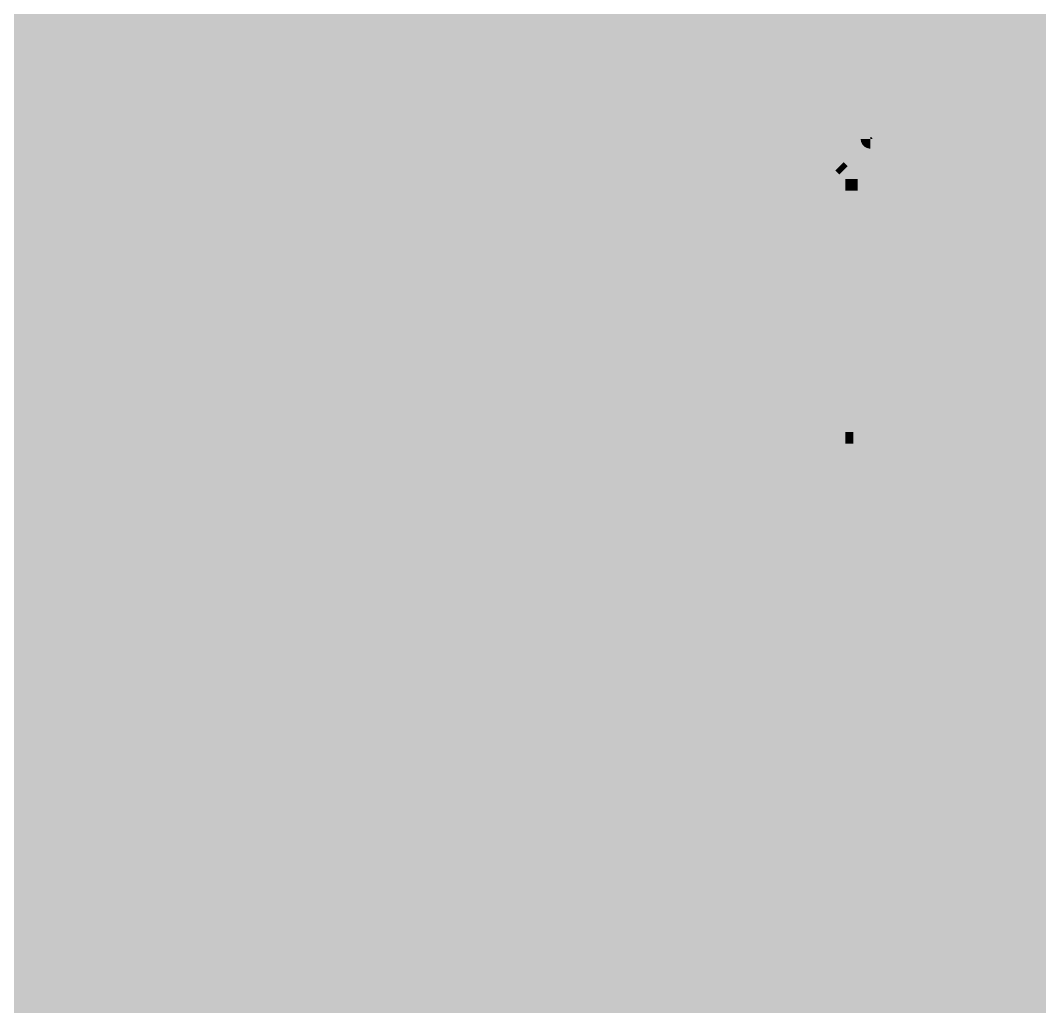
# Model space of a CAD drawing. Extents: x -5 to 208, y -5 to 206.
# Drawn here: x 127.44 to 140.7, y 178.94 to 191.76 of the extents above; entities that cross this region are included whole.
import ezdxf

# ---------------------------------------------------------------- set-up
doc = ezdxf.new("R2010")
doc.units = 0
doc.header["$MEASUREMENT"] = 0
doc.layers.get('0').update_dxf_attribs({"linetype": 'CONTINUOUS'})
for name, color, linetype in [('22-301-0_BOT', 7, 'CONTINUOUS'), ('22-301-0_DRD', 7, 'CONTINUOUS'), ('22-301-0_IN1', 1, 'CONTINUOUS'), ('22-301-0_IN2', 4, 'CONTINUOUS'), ('22-301-0_SMT', 5, 'CONTINUOUS'), ('22-301-0_SPT', 10, 'CONTINUOUS'), ('22-301-0_SST', 14, 'CONTINUOUS'), ('22-301-0_TOP', 9, 'CONTINUOUS'), ('THRUHOLE_TAP', 13, 'CONTINUOUS')]:
    doc.layers.add(name, color=color, linetype=linetype)

# ---------------------------------------------------------------- blocks, each defined once
blk = doc.blocks.new('ROUND_66')
at = {"const_width": 0.35052}
blk.add_lwpolyline([(-0.17526, 0, 1), (0.17526, 0, 1)], format="xyb", close=True, dxfattribs=at)
blk = doc.blocks.new('ROUND_68')
at = {"const_width": 0.35052}
blk.add_lwpolyline([(-0.17526, 0, 1), (0.17526, 0, 1)], format="xyb", close=True, dxfattribs=at)
blk = doc.blocks.new('RECTANGLE_5')
blk.add_solid([(0.4064, 0.4826), (0.4064, -0.4826), (-0.4064, 0.4826), (-0.4064, -0.4826)])
blk = doc.blocks.new('RECTANGLE_6')
blk.add_solid([(0.4826, 0.4064), (0.4826, -0.4064), (-0.4826, 0.4064), (-0.4826, -0.4064)])
blk = doc.blocks.new('RECTANGLE_15')
blk.add_solid([(1.0795, 1.3716), (1.0795, -1.3716), (-1.0795, 1.3716), (-1.0795, -1.3716)])
blk = doc.blocks.new('RECTANGLE_25')
blk.add_solid([(1.5494, 1.14935), (1.5494, -1.14935), (-1.5494, 1.14935), (-1.5494, -1.14935)])
blk = doc.blocks.new('RECTANGLE_33')
blk.add_solid([(0.29972, 0.52451), (0.29972, -0.52451), (-0.29972, 0.52451), (-0.29972, -0.52451)])
blk = doc.blocks.new('OBLONG_49')
at = {"const_width": 0.65024}
blk.add_lwpolyline([(0, 0.50038), (0, -0.50038)], dxfattribs=at)
at = {"const_width": 0.32512}
for points in [[(-0.16256, 0.50038, 1), (0.16256, 0.50038, 1)], [(-0.16256, -0.50038, 1), (0.16256, -0.50038, 1)]]:
    blk.add_lwpolyline(points, format="xyb", close=True, dxfattribs=at)
blk = doc.blocks.new('ROUND_73')
at = {"const_width": 0.10033}
blk.add_lwpolyline([(-0.050164, 0, 1), (0.050164, 0, 1)], format="xyb", close=True, dxfattribs=at)

msp = doc.modelspace()

# ---------------------------------------------------------------- linework, layer by layer
at = {"layer": '22-301-0_BOT', "const_width": 0.254}
for points in [[(127.4826, 203.073), (127.4826, 166.37)], [(127.7112, 203.073), (127.7112, 166.37)], [(127.9398, 203.073), (127.9398, 166.37)], [(128.1684, 203.073), (128.1684, 166.37)], [(128.397, 203.073), (128.397, 166.37)], [(128.6256, 203.073), (128.6256, 166.37)], [(128.8542, 203.073), (128.8542, 166.37)], [(129.0828, 203.073), (129.0828, 166.37)], [(129.3114, 203.073), (129.3114, 166.37)], [(129.54, 203.073), (129.54, 168.0083)], [(129.7686, 203.073), (129.7686, 168.31056)], [(129.9972, 203.073), (129.9972, 168.42232)], [(130.2258, 203.073), (130.2258, 168.44518)], [(130.4544, 203.073), (130.4544, 168.38676)], [(130.683, 203.073), (130.683, 168.21912)], [(130.9116, 203.073), (130.9116, 166.37)], [(131.1402, 203.073), (131.1402, 166.37)], [(131.3688, 203.073), (131.3688, 166.37)], [(131.5974, 200.33234), (131.5974, 166.37)], [(135.4836, 200.3806), (135.4836, 166.37)], [(137.541, 200.42632), (137.541, 166.37)], [(139.5984, 200.32726), (139.5984, 166.37)], [(133.4262, 200.2917), (133.4262, 166.37)], [(133.6548, 200.25106), (133.6548, 166.37)], [(135.7122, 200.18248), (135.7122, 166.37)], [(139.3698, 200.22058), (139.3698, 166.37)], [(131.826, 200.0758), (131.826, 166.37)], [(133.1976, 200.05294), (133.1976, 166.37)], [(135.255, 200.1012), (135.255, 166.37)], [(137.3124, 200.15454), (137.3124, 166.37)], [(137.7696, 200.12406), (137.7696, 166.37)], [(139.827, 200.07326), (139.827, 166.37)], [(132.0546, 199.93102), (132.0546, 166.37)], [(132.969, 199.91832), (132.969, 166.37)], [(133.8834, 200.03008), (133.8834, 166.37)], [(135.0264, 199.94626), (135.0264, 166.37)], [(135.9408, 199.99198), (135.9408, 166.37)], [(137.0838, 199.97674), (137.0838, 166.37)], [(137.9982, 199.95896), (137.9982, 166.37)], [(139.1412, 200.01484), (139.1412, 166.37)], [(140.0556, 199.93102), (140.0556, 166.37)], [(132.2832, 199.85228), (132.2832, 166.37)], [(132.5118, 199.82688), (132.5118, 166.37)], [(132.7404, 199.8472), (132.7404, 166.37)], [(134.112, 199.90562), (134.112, 166.37)], [(134.3406, 199.84212), (134.3406, 166.37)], [(134.5692, 199.82688), (134.5692, 166.37)], [(134.7978, 199.8599), (134.7978, 166.37)], [(136.1694, 199.8853), (136.1694, 166.37)], [(136.398, 199.83196), (136.398, 166.37)], [(136.6266, 199.82942), (136.6266, 166.37)], [(136.8552, 199.87514), (136.8552, 166.37)], [(138.2268, 199.86752), (138.2268, 166.37)], [(138.4554, 199.82688), (138.4554, 166.37)], [(138.684, 199.83704), (138.684, 166.37)], [(138.9126, 199.89546), (138.9126, 166.37)], [(140.2842, 199.85228), (140.2842, 166.37)], [(140.5128, 199.82688), (140.5128, 168.62298)], [(140.7414, 199.8472), (140.7414, 168.85412)], [(202.057, 191.7446), (67.818, 191.7446)], [(202.057, 191.516), (67.818, 191.516)], [(202.057, 191.2874), (67.818, 191.2874)], [(202.057, 191.0588), (67.818, 191.0588)], [(202.057, 190.8302), (67.818, 190.8302)], [(202.057, 190.6016), (67.818, 190.6016)], [(202.057, 190.373), (67.818, 190.373)], [(202.057, 190.1444), (67.818, 190.1444)], [(202.057, 189.9158), (67.818, 189.9158)], [(202.057, 189.6872), (67.818, 189.6872)], [(201.44994, 189.4586), (67.818, 189.4586)], [(201.30008, 189.23), (67.818, 189.23)], [(201.24928, 189.0014), (67.818, 189.0014)], [(201.27976, 188.7728), (67.818, 188.7728)], [(201.40422, 188.5442), (67.818, 188.5442)], [(201.76744, 188.3156), (67.818, 188.3156)], [(202.057, 188.087), (67.818, 188.087)], [(202.057, 187.8584), (67.818, 187.8584)], [(202.057, 187.6298), (67.818, 187.6298)], [(202.057, 187.4012), (67.818, 187.4012)], [(202.057, 187.1726), (67.818, 187.1726)], [(202.057, 186.944), (67.818, 186.944)], [(151.79294, 186.7154), (67.818, 186.7154)], [(151.4475, 186.4868), (67.818, 186.4868)], [(151.24176, 186.2582), (67.818, 186.2582)], [(151.10714, 186.0296), (100.80752, 186.0296)], [(151.02078, 185.801), (100.97008, 185.801)], [(150.9776, 185.5724), (101.02596, 185.5724)], [(150.97252, 185.3438), (101.00056, 185.3438)], [(151.003, 185.1152), (100.88626, 185.1152)], [(151.07158, 184.8866), (100.56622, 184.8866)], [(151.18842, 184.658), (78.2574, 184.658)], [(151.36876, 184.4294), (78.0288, 184.4294)], [(151.65324, 184.2008), (77.7494, 184.2008)], [(202.057, 183.9722), (67.818, 183.9722)], [(202.057, 183.7436), (67.818, 183.7436)], [(202.057, 183.515), (67.818, 183.515)], [(202.057, 183.2864), (67.818, 183.2864)], [(202.057, 183.0578), (67.818, 183.0578)], [(202.057, 182.8292), (67.818, 182.8292)], [(202.057, 182.6006), (67.818, 182.6006)], [(202.057, 182.372), (67.818, 182.372)], [(185.63336, 182.1434), (67.818, 182.1434)], [(185.44794, 181.9148), (67.818, 181.9148)], [(185.37936, 181.6862), (67.818, 181.6862)], [(185.39206, 181.4576), (67.818, 181.4576)], [(185.49112, 181.229), (67.818, 181.229)], [(185.75274, 181.0004), (81.82102, 181.0004)], [(186.2455, 180.7718), (92.6846, 180.7718)], [(186.4741, 180.5432), (118.83898, 180.5432)], [(186.7027, 180.3146), (119.07012, 180.3146)], [(186.9313, 180.086), (119.15902, 180.086)], [(187.1599, 179.8574), (119.16156, 179.8574)], [(187.3885, 179.6288), (119.08536, 179.6288)], [(187.5028, 179.4002), (118.9482, 179.4002)], [(187.5028, 179.1716), (118.9482, 179.1716)], [(180.55082, 178.943), (118.9482, 178.943)]]:
    msp.add_lwpolyline(points, dxfattribs=at)
at = {"layer": '22-301-0_DRD', "const_width": 0.254}
for points in [[(135.001, 182.88), (134.62, 182.499)], [(135.001, 182.88), (134.62, 182.499)], [(135.509, 182.88), (135.001, 182.88)], [(135.509, 182.88), (135.001, 182.88)], [(135.89, 182.499), (135.509, 182.88)], [(135.89, 182.499), (135.509, 182.88)], [(134.62, 182.499), (134.62, 181.991)], [(134.62, 182.499), (134.62, 181.991)], [(135.89, 181.991), (135.89, 182.499)], [(135.89, 181.991), (135.89, 182.499)], [(134.62, 181.991), (135.001, 181.61)], [(134.62, 181.991), (135.001, 181.61)], [(135.509, 181.61), (135.89, 181.991)], [(135.509, 181.61), (135.89, 181.991)], [(135.001, 181.61), (135.509, 181.61)], [(135.001, 181.61), (135.509, 181.61)], [(138.811, 181.229), (138.43, 180.848)], [(138.811, 181.229), (138.43, 180.848)], [(139.319, 181.229), (138.811, 181.229)], [(139.319, 181.229), (138.811, 181.229)], [(139.7, 180.848), (139.319, 181.229)], [(139.7, 180.848), (139.319, 181.229)], [(138.43, 180.848), (138.43, 180.34)], [(138.43, 180.848), (138.43, 180.34)], [(139.7, 180.34), (139.7, 180.848)], [(139.7, 180.34), (139.7, 180.848)], [(138.43, 180.34), (138.811, 179.959)], [(138.43, 180.34), (138.811, 179.959)], [(139.319, 179.959), (139.7, 180.34)], [(139.319, 179.959), (139.7, 180.34)], [(138.811, 179.959), (139.319, 179.959)], [(138.811, 179.959), (139.319, 179.959)]]:
    msp.add_lwpolyline(points, dxfattribs=at)
at = {"layer": '22-301-0_IN1', "const_width": 0.254}
for points in [[(127.5334, 203.327), (127.5334, 167.259)], [(127.762, 203.327), (127.762, 167.259)], [(127.9906, 203.327), (127.9906, 167.259)], [(128.2192, 203.327), (128.2192, 167.259)], [(128.4478, 203.327), (128.4478, 167.259)], [(128.6764, 203.327), (128.6764, 167.259)], [(128.905, 203.327), (128.905, 167.259)], [(129.1336, 203.327), (129.1336, 167.259)], [(129.3622, 203.327), (129.3622, 167.259)], [(129.5908, 203.327), (129.5908, 168.11498)], [(129.8194, 203.327), (129.8194, 168.34612)], [(130.048, 203.327), (130.048, 168.43502)], [(130.2766, 203.327), (130.2766, 168.43756)], [(130.5052, 203.327), (130.5052, 168.36136)], [(130.7338, 203.327), (130.7338, 168.15308)], [(130.9624, 203.327), (130.9624, 167.259)], [(131.191, 203.327), (131.191, 167.259)], [(131.4196, 203.327), (131.4196, 167.259)], [(135.5344, 200.44156), (135.5344, 167.259)], [(133.477, 200.37044), (133.477, 167.259)], [(137.5918, 200.33742), (137.5918, 167.259)], [(131.6482, 200.25868), (131.6482, 167.259)], [(133.7056, 200.1901), (133.7056, 167.259)], [(137.3632, 200.21042), (137.3632, 167.259)], [(139.4206, 200.28662), (139.4206, 167.259)], [(139.6492, 200.25614), (139.6492, 167.259)], [(133.2484, 200.09612), (133.2484, 167.259)], [(135.3058, 200.14946), (135.3058, 167.259)], [(135.763, 200.13168), (135.763, 167.259)], [(137.8204, 200.07834), (137.8204, 167.259)], [(139.192, 200.0504), (139.192, 167.259)], [(131.8768, 200.03516), (131.8768, 167.259)], [(133.0198, 199.94372), (133.0198, 167.259)], [(133.9342, 199.99706), (133.9342, 167.259)], [(135.0772, 199.9742), (135.0772, 167.259)], [(135.9916, 199.96404), (135.9916, 167.259)], [(137.1346, 200.00976), (137.1346, 167.259)], [(138.049, 199.93356), (138.049, 167.259)], [(138.9634, 199.91578), (138.9634, 167.259)], [(139.8778, 200.03516), (139.8778, 167.259)], [(132.1054, 199.90816), (132.1054, 167.259)], [(132.334, 199.84212), (132.334, 167.259)], [(132.5626, 199.82688), (132.5626, 167.259)], [(132.7912, 199.85736), (132.7912, 167.259)], [(134.1628, 199.88784), (134.1628, 167.259)], [(134.3914, 199.8345), (134.3914, 167.259)], [(134.62, 199.82942), (134.62, 167.259)], [(134.8486, 199.87514), (134.8486, 167.259)], [(136.2202, 199.86752), (136.2202, 167.259)], [(136.4488, 199.82942), (136.4488, 167.259)], [(136.6774, 199.83704), (136.6774, 167.259)], [(136.906, 199.89292), (136.906, 167.259)], [(138.2776, 199.85228), (138.2776, 167.259)], [(138.5062, 199.82688), (138.5062, 167.259)], [(138.7348, 199.84466), (138.7348, 167.259)], [(140.1064, 199.90816), (140.1064, 167.259)], [(140.335, 199.84212), (140.335, 167.259)], [(140.5636, 199.82688), (140.5636, 168.69664)], [(140.7922, 199.8599), (140.7922, 168.88206)], [(199.644, 191.6938), (67.691, 191.6938)], [(199.644, 191.4652), (67.691, 191.4652)], [(199.644, 191.2366), (67.691, 191.2366)], [(199.644, 191.008), (67.691, 191.008)], [(199.644, 190.7794), (67.691, 190.7794)], [(199.644, 190.5508), (67.691, 190.5508)], [(199.644, 190.3222), (67.691, 190.3222)], [(199.644, 190.0936), (67.691, 190.0936)], [(199.644, 189.865), (67.691, 189.865)], [(199.644, 189.6364), (67.691, 189.6364)], [(199.644, 189.4078), (67.691, 189.4078)], [(199.644, 189.1792), (67.691, 189.1792)], [(199.644, 188.9506), (67.691, 188.9506)], [(199.644, 188.722), (67.691, 188.722)], [(199.644, 188.4934), (67.691, 188.4934)], [(199.644, 188.2648), (67.691, 188.2648)], [(199.644, 188.0362), (67.691, 188.0362)], [(199.644, 187.8076), (67.691, 187.8076)], [(199.644, 187.579), (67.691, 187.579)], [(199.644, 187.3504), (67.691, 187.3504)], [(199.644, 187.1218), (67.691, 187.1218)], [(199.644, 186.8932), (67.691, 186.8932)], [(151.69642, 186.6646), (67.691, 186.6646)], [(151.39416, 186.436), (67.691, 186.436)], [(151.2062, 186.2074), (100.4062, 186.2074)], [(151.08428, 185.9788), (100.85832, 185.9788)], [(151.00808, 185.7502), (100.9904, 185.7502)], [(150.97252, 185.5216), (101.02596, 185.5216)], [(150.97506, 185.293), (100.98278, 185.293)], [(151.0157, 185.0644), (100.84308, 185.0644)], [(151.09444, 184.8358), (67.691, 184.8358)], [(151.22398, 184.6072), (67.691, 184.6072)], [(151.41956, 184.3786), (67.691, 184.3786)], [(151.74214, 184.15), (67.691, 184.15)], [(199.644, 183.9214), (67.691, 183.9214)], [(199.644, 183.6928), (67.691, 183.6928)], [(199.644, 183.4642), (67.691, 183.4642)], [(199.644, 183.2356), (67.691, 183.2356)], [(199.644, 183.007), (67.691, 183.007)], [(199.644, 182.7784), (67.691, 182.7784)], [(199.644, 182.5498), (67.691, 182.5498)], [(199.644, 182.3212), (67.691, 182.3212)], [(185.57494, 182.0926), (67.691, 182.0926)], [(185.42508, 181.864), (67.691, 181.864)], [(185.37428, 181.6354), (67.691, 181.6354)], [(185.40476, 181.4068), (67.691, 181.4068)], [(185.52922, 181.1782), (67.691, 181.1782)], [(185.89244, 180.9496), (81.96072, 180.9496)], [(196.85508, 180.721), (82.22488, 180.721)], [(196.80428, 180.4924), (118.91264, 180.4924)], [(196.83476, 180.2638), (119.09806, 180.2638)], [(196.95922, 180.0352), (119.16664, 180.0352)], [(197.32244, 179.8066), (119.15394, 179.8066)], [(199.644, 179.578), (119.05488, 179.578)], [(199.644, 179.3494), (118.79072, 179.3494)], [(199.644, 179.1208), (107.73664, 179.1208)], [(180.47716, 178.8922), (107.66806, 178.8922)]]:
    msp.add_lwpolyline(points, dxfattribs=at)
at = {"layer": '22-301-0_IN2', "const_width": 0.254}
for points in [[(127.5334, 205.232), (127.5334, 179.6542)], [(127.762, 205.232), (127.762, 179.6542)], [(127.9906, 205.232), (127.9906, 179.6542)], [(128.2192, 205.232), (128.2192, 179.6542)], [(128.4478, 205.232), (128.4478, 179.6542)], [(128.6764, 205.232), (128.6764, 179.6542)], [(128.905, 205.232), (128.905, 179.6542)], [(129.1336, 205.232), (129.1336, 179.6542)], [(129.3622, 205.232), (129.3622, 179.6542)], [(129.5908, 205.232), (129.5908, 179.6542)], [(129.8194, 205.232), (129.8194, 179.6542)], [(130.048, 205.232), (130.048, 179.6542)], [(130.2766, 205.232), (130.2766, 179.6542)], [(130.5052, 205.232), (130.5052, 179.6542)], [(130.7338, 205.232), (130.7338, 179.6542)], [(130.9624, 205.232), (130.9624, 179.6542)], [(131.191, 205.232), (131.191, 179.6542)], [(131.4196, 205.232), (131.4196, 179.6542)], [(135.5344, 200.44156), (135.5344, 179.6542)], [(133.477, 200.37044), (133.477, 179.6542)], [(137.5918, 200.33742), (137.5918, 179.6542)], [(131.6482, 200.25868), (131.6482, 179.6542)], [(133.7056, 200.1901), (133.7056, 179.6542)], [(137.3632, 200.21042), (137.3632, 179.6542)], [(139.4206, 200.28662), (139.4206, 179.6542)], [(139.6492, 200.25614), (139.6492, 179.6542)], [(133.2484, 200.09612), (133.2484, 179.6542)], [(135.3058, 200.14946), (135.3058, 179.6542)], [(135.763, 200.13168), (135.763, 179.6542)], [(137.8204, 200.07834), (137.8204, 179.6542)], [(139.192, 200.0504), (139.192, 179.6542)], [(131.8768, 200.03516), (131.8768, 179.6542)], [(133.0198, 199.94372), (133.0198, 179.6542)], [(133.9342, 199.99706), (133.9342, 179.6542)], [(135.0772, 199.9742), (135.0772, 179.6542)], [(135.9916, 199.96404), (135.9916, 179.6542)], [(137.1346, 200.00976), (137.1346, 179.6542)], [(138.049, 199.93356), (138.049, 179.6542)], [(138.9634, 199.91578), (138.9634, 179.6542)], [(139.8778, 200.03516), (139.8778, 179.6542)], [(132.1054, 199.90816), (132.1054, 179.6542)], [(132.334, 199.84212), (132.334, 179.6542)], [(132.5626, 199.82688), (132.5626, 179.6542)], [(132.7912, 199.85736), (132.7912, 179.6542)], [(134.1628, 199.88784), (134.1628, 179.6542)], [(134.3914, 199.8345), (134.3914, 179.6542)], [(134.62, 199.82942), (134.62, 179.6542)], [(134.8486, 199.87514), (134.8486, 179.6542)], [(136.2202, 199.86752), (136.2202, 179.6542)], [(136.4488, 199.82942), (136.4488, 179.6542)], [(136.6774, 199.83704), (136.6774, 179.6542)], [(136.906, 199.89292), (136.906, 179.6542)], [(138.2776, 199.85228), (138.2776, 179.6542)], [(138.5062, 199.82688), (138.5062, 179.6542)], [(138.7348, 199.84466), (138.7348, 179.6542)], [(140.1064, 199.90816), (140.1064, 179.6542)], [(140.335, 199.84212), (140.335, 179.6542)], [(140.5636, 199.82688), (140.5636, 179.6542)], [(140.7922, 199.8599), (140.7922, 179.6542)], [(199.644, 191.8462), (67.691, 191.8462)], [(199.644, 191.6176), (67.691, 191.6176)], [(199.644, 191.389), (67.691, 191.389)], [(199.644, 191.1604), (67.691, 191.1604)], [(199.644, 190.9318), (67.691, 190.9318)], [(199.644, 190.7032), (67.691, 190.7032)], [(199.644, 190.4746), (67.691, 190.4746)], [(199.644, 190.246), (67.691, 190.246)], [(199.644, 190.0174), (67.691, 190.0174)], [(199.644, 189.7888), (67.691, 189.7888)], [(199.644, 189.5602), (67.691, 189.5602)], [(199.644, 189.3316), (67.691, 189.3316)], [(199.644, 189.103), (67.691, 189.103)], [(199.644, 188.8744), (67.691, 188.8744)], [(199.644, 188.6458), (67.691, 188.6458)], [(199.644, 188.4172), (67.691, 188.4172)], [(199.644, 188.1886), (67.691, 188.1886)], [(199.644, 187.96), (67.691, 187.96)], [(199.644, 187.7314), (67.691, 187.7314)], [(199.644, 187.5028), (67.691, 187.5028)], [(199.644, 187.2742), (67.691, 187.2742)], [(199.644, 187.0456), (67.691, 187.0456)], [(152.0952, 186.817), (67.691, 186.817)], [(151.5745, 186.5884), (67.691, 186.5884)], [(151.3205, 186.3598), (67.691, 186.3598)], [(151.15794, 186.1312), (100.66528, 186.1312)], [(151.0538, 185.9026), (100.9142, 185.9026)], [(150.99284, 185.674), (101.01072, 185.674)], [(150.96998, 185.4454), (101.02088, 185.4454)], [(150.98522, 185.2168), (100.94976, 185.2168)], [(151.03602, 184.9882), (100.75672, 184.9882)], [(151.13, 184.7596), (67.691, 184.7596)], [(151.27986, 184.531), (67.691, 184.531)], [(151.50846, 184.3024), (67.691, 184.3024)], [(151.9174, 184.0738), (67.691, 184.0738)], [(199.644, 183.8452), (67.691, 183.8452)], [(199.644, 183.6166), (67.691, 183.6166)], [(199.644, 183.388), (67.691, 183.388)], [(199.644, 183.1594), (67.691, 183.1594)], [(199.644, 182.9308), (67.691, 182.9308)], [(199.644, 182.7022), (67.691, 182.7022)], [(199.644, 182.4736), (67.691, 182.4736)], [(185.81116, 182.245), (67.691, 182.245)], [(185.5089, 182.0164), (67.691, 182.0164)], [(185.39714, 181.7878), (67.691, 181.7878)], [(185.37682, 181.5592), (67.691, 181.5592)], [(185.43524, 181.3306), (67.691, 181.3306)], [(185.60288, 181.102), (67.691, 181.102)], [(196.9389, 180.8734), (82.08264, 180.8734)], [(196.82714, 180.6448), (82.26806, 180.6448)], [(22.352, 180.467), (22.352, 180.34), (23.368, 179.324), (106.172, 179.324), (106.807, 179.959), (107.315, 179.959), (108.077, 179.197), (146.812, 179.197), (147.066, 179.451), (196.469, 179.451), (197.485, 180.467)], [(196.7865, 180.4162), (118.99392, 180.4162)], [(196.5579, 180.1876), (119.13108, 180.1876)], [(196.3293, 179.959), (119.17172, 179.959)], [(146.6215, 179.6542), (119.09806, 179.6542)], [(146.6977, 179.7304), (119.13108, 179.7304)]]:
    msp.add_lwpolyline(points, dxfattribs=at)
at = {"layer": '22-301-0_SST'}
for points, const_width in [([(129.43332, 193.22542), (130.33248, 193.22542), (130.33248, 185.13298), (129.43332, 185.13298)], 0.20066), ([(138.45032, 190.2206), (138.45032, 193.3194)], 0.1524), ([(137.9855, 191.9605), (135.0645, 191.9605), (135.0645, 190.3222), (137.9855, 190.3222), (137.9855, 191.9605)], 0.1524), ([(138.45032, 190.2206), (138.45032, 190.1698), (138.49858, 190.1698), (140.89888, 190.1698), (140.94968, 190.1698), (140.94968, 190.2206)], 0.1524), ([(139.99972, 190.2206), (140.40104, 190.2206)], 0.1524), ([(136.81456, 189.95644), (132.461, 189.95898), (130.8227, 189.95898), (130.8227, 185.96102), (137.9474, 185.9534), (138.4046, 186.4106), (138.4046, 189.611), (137.9728, 189.9666), (136.81456, 189.95644)], 0.1524), ([(135.4328, 189.9158), (135.4328, 185.9788)], 0.1524), ([(137.6172, 189.77864), (137.6172, 189.49162)], 0.1524), ([(137.75436, 189.76086), (137.75436, 189.5094)], 0.1524), ([(138.0998, 189.865), (138.1506, 189.8142)], 0.1524), ([(138.0998, 189.865), (138.2014, 189.7634), (138.176, 189.738), (138.176, 186.2328)], 0.1524), ([(138.1506, 189.8142), (138.2014, 189.738)], 0.1524), ([(137.79246, 189.72276), (137.541, 189.72276)], 0.1524), ([(138.33602, 189.62624), (138.176, 189.62624)], 0.1524), ([(138.2014, 189.738), (138.3538, 189.611)], 0.1524), ([(138.2014, 189.738), (138.2014, 186.2582)], 0.1524), ([(138.33856, 189.6237), (138.33856, 186.39536)], 0.1524), ([(137.81024, 189.5856), (137.52322, 189.5856)], 0.1524), ([(138.3538, 189.48908), (138.176, 189.48908)], 0.1524), ([(138.3538, 189.611), (138.3538, 186.4106)], 0.1524), ([(139.74318, 189.00902), (139.74318, 189.42558), (140.75918, 189.42558)], 0.1524), ([(138.3538, 189.35192), (138.176, 189.35192)], 0.1524), ([(138.96594, 189.31382), (138.96594, 188.95822), (139.13612, 188.83884), (139.30376, 188.83884), (139.47394, 188.95822), (139.47394, 189.31382), (138.45794, 189.31382)], 0.1524), ([(138.3538, 189.21476), (138.176, 189.21476)], 0.1524), ([(138.3538, 189.0776), (138.176, 189.0776)], 0.1524), ([(138.96594, 189.01664), (138.45794, 188.83884)], 0.1524), ([(138.3538, 188.94044), (138.176, 188.94044)], 0.1524), ([(138.3538, 188.80328), (138.176, 188.80328)], 0.1524), ([(138.3538, 188.66612), (138.176, 188.66612)], 0.1524), ([(138.3538, 188.52896), (138.176, 188.52896)], 0.1524), ([(138.45794, 188.00064), (138.45794, 188.47562), (139.13612, 188.00064), (139.30376, 188.00064), (139.47394, 188.05906), (139.47394, 188.41466), (139.30376, 188.47562)], 0.1524), ([(139.74318, 188.2902), (139.74318, 188.52642)], 0.1524), ([(139.74318, 188.40958), (140.75918, 188.40958), (140.589, 188.52642)], 0.1524), ([(138.3538, 188.3918), (138.176, 188.3918)], 0.1524), ([(138.3538, 188.25464), (138.176, 188.25464)], 0.1524), ([(138.3538, 188.11748), (138.176, 188.11748)], 0.1524), ([(138.3538, 187.98032), (138.176, 187.98032)], 0.1524), ([(138.3538, 187.84316), (138.176, 187.84316)], 0.1524), ([(138.3538, 187.706), (138.176, 187.706)], 0.1524), ([(138.96594, 187.22086), (138.96594, 187.57646), (139.13612, 187.63742), (139.30376, 187.63742), (139.47394, 187.57646), (139.47394, 187.22086), (139.30376, 187.16244), (139.13612, 187.16244), (138.45794, 187.39866)], 0.1524), ([(138.3538, 187.56884), (138.176, 187.56884)], 0.1524), ([(138.3538, 187.43168), (138.176, 187.43168)], 0.1524), ([(138.3538, 187.29452), (138.176, 187.29452)], 0.1524), ([(138.3538, 187.15736), (138.176, 187.15736)], 0.1524), ([(138.3538, 187.0202), (138.176, 187.0202)], 0.1524), ([(138.3538, 186.88304), (138.176, 186.88304)], 0.1524), ([(138.3538, 186.74588), (138.176, 186.74588)], 0.1524), ([(138.3538, 186.60872), (138.176, 186.60872)], 0.1524), ([(138.3538, 186.47156), (138.176, 186.47156)], 0.1524), ([(138.3538, 186.4106), (138.176, 186.2328)], 0.1524), ([(138.2776, 186.3344), (138.176, 186.3344)], 0.1524), ([(136.0805, 182.6895), (136.0805, 185.6105), (134.4422, 185.6105), (134.4422, 182.6895), (136.0805, 182.6895)], 0.1524), ([(132.2324, 184.80278), (132.2324, 185.27776)], 0.1524), ([(131.2164, 185.04154), (132.2324, 185.04154)], 0.1524), ([(132.2324, 183.96458), (131.89204, 183.96458), (131.2164, 184.20334), (131.89204, 184.43956), (132.2324, 184.43956)], 0.1524), ([(126.81966, 183.96966), (127.83566, 183.96966), (127.83566, 183.49722)], 0.1524), ([(132.06222, 183.12638), (132.2324, 183.18734), (132.2324, 183.54294), (132.06222, 183.60136), (131.89204, 183.60136), (131.7244, 183.54294), (131.7244, 183.18734), (131.55422, 183.12638), (131.38404, 183.12638), (131.2164, 183.18734), (131.2164, 183.54294), (131.38404, 183.60136)], 0.1524), ([(136.779, 180.34), (136.779, 183.388), (142.367, 183.388), (142.367, 179.578), (137.541, 179.578), (136.779, 180.34)], 0.1524), ([(127.32766, 183.13146), (127.32766, 182.77586), (127.49784, 182.65902), (127.66548, 182.65902), (127.83566, 182.77586), (127.83566, 183.13146), (126.81966, 183.13146)], 0.1524), ([(131.2164, 182.40756), (131.2164, 182.64378)], 0.1524), ([(131.2164, 182.52694), (132.2324, 182.52694), (132.06222, 182.64378)], 0.1524), ([(126.81966, 182.05704), (127.83566, 182.05704), (127.66548, 182.17642)], 0.1524), ([(135.18642, 182.07228), (135.18642, 181.71668), (135.35406, 181.5973), (135.52424, 181.5973), (135.69442, 181.71668), (135.69442, 182.07228), (134.67842, 182.07228)], 0.1524), ([(131.7244, 181.62778), (131.7244, 181.98338), (131.89204, 182.04434), (132.06222, 182.04434), (132.2324, 181.98338), (132.2324, 181.62778), (132.06222, 181.56936), (131.89204, 181.56936), (131.2164, 181.80558)], 0.1524), ([(135.18642, 181.7751), (134.67842, 181.5973)], 0.1524), ([(134.67842, 180.7591), (134.67842, 181.23408), (135.35406, 180.7591), (135.52424, 180.7591), (135.69442, 180.82006), (135.69442, 181.17566), (135.52424, 181.23408)], 0.1524), ([(134.84606, 180.39588), (134.67842, 180.33746), (134.67842, 179.98186), (134.84606, 179.9209), (135.18642, 179.9209), (135.35406, 180.04028), (135.35406, 180.39588), (135.69442, 180.39588), (135.69442, 179.9209)], 0.1524), ([(137.02792, 179.44592), (136.78154, 179.44592)], 0.1524), ([(136.79678, 179.45608), (136.79678, 179.09794)], 0.1524), ([(136.93394, 179.48402), (136.93394, 179.07254)], 0.1524), ([(137.1092, 179.30876), (136.69772, 179.30876)], 0.1524), ([(137.0711, 179.4002), (137.0711, 179.15382)], 0.1524), ([(137.0838, 179.1716), (136.72566, 179.1716)], 0.1524)]:
    msp.add_lwpolyline(points, dxfattribs=dict(at, const_width=const_width))
at = {"layer": '22-301-0_SST', "const_width": 0.1524}
for points in [[(138.45032, 190.2206, 0.4142136), (138.49858, 190.17234)], [(137.668, 189.7888, 0.4142136), (137.5156, 189.6364)], [(137.8204, 189.6364, 0.4142136), (137.668, 189.7888)], [(137.5156, 189.6364, 0.4142136), (137.668, 189.484)], [(137.668, 189.484, 0.4142136), (137.8204, 189.6364)], [(136.90346, 179.48656, 0.4142136), (136.69518, 179.27828)], [(137.11174, 179.27828, 0.4142136), (136.90346, 179.48656)], [(136.69518, 179.27828, 0.4142136), (136.90346, 179.07)], [(136.90346, 179.07, 0.4142136), (137.11174, 179.27828)]]:
    msp.add_lwpolyline(points, format="xyb", dxfattribs=at)
at = {"layer": '22-301-0_TOP'}
for points, const_width in [([(130.7846, 203.9112), (130.7846, 181.91226)], 0.254), ([(130.556, 203.6826), (130.556, 182.14086)], 0.254), ([(130.3274, 203.454), (130.3274, 182.36946)], 0.254), ([(130.0988, 203.2254), (130.0988, 182.59806)], 0.254), ([(129.8702, 202.9968), (129.8702, 182.82666)], 0.254), ([(133.985, 199.76592), (133.985, 181.5465)], 0.254), ([(134.2136, 199.68718), (134.2136, 181.5465)], 0.254), ([(134.4422, 199.65162), (134.4422, 185.7756)], 0.254), ([(134.6708, 199.6567), (134.6708, 185.7756)], 0.254), ([(134.8994, 199.70242), (134.8994, 185.7756)], 0.254), ([(129.6924, 194.58686), (129.6924, 191.27216)], 0.254), ([(131.0132, 194.3354), (131.0132, 189.8396)], 0.254), ([(131.2418, 194.3354), (131.2418, 189.8396)], 0.254), ([(131.4704, 194.3354), (131.4704, 189.8396)], 0.254), ([(131.699, 194.3354), (131.699, 189.8396)], 0.254), ([(131.9276, 194.3354), (131.9276, 189.8396)], 0.254), ([(132.1562, 194.3354), (132.1562, 189.8396)], 0.254), ([(132.3848, 194.3354), (132.3848, 189.8396)], 0.254), ([(132.6134, 194.3354), (132.6134, 189.8396)], 0.254), ([(132.842, 194.3354), (132.842, 189.8396)], 0.254), ([(133.0706, 194.3354), (133.0706, 189.8396)], 0.254), ([(133.2992, 194.3354), (133.2992, 189.8396)], 0.254), ([(133.5278, 194.3354), (133.5278, 189.8396)], 0.254), ([(133.7564, 194.3354), (133.7564, 189.8396)], 0.254), ([(143.5862, 191.135), (143.5862, 191.3128), (142.748, 192.151), (136.779, 192.151), (135.8138, 191.1858), (135.8138, 191.135)], 0.254), ([(134.8994, 192.0494), (134.8994, 190.1444)], 0.254), ([(134.8994, 191.7954), (129.6924, 191.7954)], 0.254), ([(134.8994, 191.5668), (129.6924, 191.5668)], 0.254), ([(134.8994, 191.3382), (129.6924, 191.3382)], 0.254), ([(136.8298, 187.96), (137.2108, 188.341), (137.2108, 191.135), (137.2362, 191.135)], 0.635), ([(137.2362, 191.135), (137.2362, 190.246), (139.19962, 190.246)], 0.635), ([(142.1638, 191.135), (142.1638, 190.246), (140.20038, 190.246)], 0.635), ([(129.6924, 191.27216), (125.5776, 191.27216)], 0.254), ([(127.3556, 191.27216), (127.3556, 187.18784)], 0.254), ([(127.5842, 191.27216), (127.5842, 187.18784)], 0.254), ([(127.8128, 191.27216), (127.8128, 187.18784)], 0.254), ([(128.0414, 191.27216), (128.0414, 187.18784)], 0.254), ([(128.27, 191.27216), (128.27, 187.18784)], 0.254), ([(128.4986, 191.27216), (128.4986, 187.18784)], 0.254), ([(128.7272, 191.27216), (128.7272, 187.18784)], 0.254), ([(128.9558, 191.27216), (128.9558, 187.18784)], 0.254), ([(129.1844, 191.27216), (129.1844, 187.18784)], 0.254), ([(129.413, 191.27216), (129.413, 187.18784)], 0.254), ([(129.6416, 191.27216), (129.6416, 187.18784)], 0.254), ([(134.8994, 191.1096), (106.5276, 191.1096)], 0.254), ([(134.8994, 190.881), (106.299, 190.881)], 0.254), ([(134.8994, 190.6524), (106.0704, 190.6524)], 0.254), ([(134.8994, 190.4238), (105.8418, 190.4238)], 0.254), ([(142.5702, 187.96), (142.1638, 188.3664), (142.1638, 190.246), (140.20038, 190.246)], 0.635), ([(134.8994, 190.1952), (105.6132, 190.1952)], 0.254), ([(136.3218, 190.1444), (134.8994, 190.1444)], 0.254), ([(135.128, 190.1444), (135.128, 185.7756)], 0.254), ([(135.3566, 190.1444), (135.3566, 189.8396)], 0.254), ([(135.5852, 190.1444), (135.5852, 189.8396)], 0.254), ([(135.8138, 190.1444), (135.8138, 189.8396)], 0.254), ([(136.0424, 190.1444), (136.0424, 189.8396)], 0.254), ([(136.271, 190.1444), (136.271, 189.8396)], 0.254), ([(136.3853, 190.1444), (136.3218, 190.1444)], 0.254), ([(136.3853, 190.1444), (136.3853, 189.8396)], 0.254), ([(136.3853, 189.9666), (105.3846, 189.9666)], 0.254), ([(133.9977, 189.8396), (130.8227, 189.8396), (130.8227, 186.0804)], 0.254), ([(132.4102, 189.8396), (132.4102, 187.96)], 0.254), ([(133.9977, 189.8396), (133.9977, 186.0804)], 0.254), ([(135.2423, 189.8396), (135.2423, 186.0804)], 0.254), ([(136.3853, 189.8396), (135.2423, 189.8396)], 0.254), ([(130.8227, 189.738), (105.156, 189.738)], 0.254), ([(135.2423, 189.738), (133.9977, 189.738)], 0.254), ([(130.8227, 189.5094), (104.9274, 189.5094)], 0.254), ([(135.2423, 189.5094), (133.9977, 189.5094)], 0.254), ([(130.8227, 189.2808), (104.6988, 189.2808)], 0.254), ([(135.2423, 189.2808), (133.9977, 189.2808)], 0.254), ([(130.8227, 189.0522), (104.4702, 189.0522)], 0.254), ([(135.2423, 189.0522), (133.9977, 189.0522)], 0.254), ([(130.8227, 188.8236), (104.2416, 188.8236)], 0.254), ([(135.2423, 188.8236), (133.9977, 188.8236)], 0.254), ([(130.8227, 188.595), (104.013, 188.595)], 0.254), ([(135.2423, 188.595), (133.9977, 188.595)], 0.254), ([(130.8227, 188.3664), (103.7844, 188.3664)], 0.254), ([(135.2423, 188.3664), (133.9977, 188.3664)], 0.254), ([(130.8227, 188.1378), (103.5558, 188.1378)], 0.254), ([(135.2423, 188.1378), (133.9977, 188.1378)], 0.254), ([(136.8298, 187.96), (139.065, 185.7248), (139.065, 184.531)], 0.635), ([(142.5702, 187.96), (140.335, 185.7248), (140.335, 184.531)], 0.635), ([(130.8227, 187.9092), (103.3272, 187.9092)], 0.254), ([(130.8227, 187.96), (132.4102, 187.96)], 0.254), ([(132.4102, 186.0804), (132.4102, 187.96)], 0.254), ([(133.9977, 187.96), (132.4102, 187.96)], 0.254), ([(135.2423, 187.9092), (133.9977, 187.9092)], 0.254), ([(130.8227, 187.6806), (103.0986, 187.6806)], 0.254), ([(135.2423, 187.6806), (133.9977, 187.6806)], 0.254), ([(130.8227, 187.452), (102.87, 187.452)], 0.254), ([(135.2423, 187.452), (133.9977, 187.452)], 0.254), ([(130.8227, 187.2234), (102.6414, 187.2234)], 0.254), ([(129.6924, 187.18784), (125.5776, 187.18784)], 0.254), ([(129.6924, 187.18784), (129.6924, 183.87314)], 0.254), ([(135.2423, 187.2234), (133.9977, 187.2234)], 0.254), ([(130.8227, 186.9948), (129.6924, 186.9948)], 0.254), ([(135.2423, 186.9948), (133.9977, 186.9948)], 0.254), ([(130.8227, 186.7662), (129.6924, 186.7662)], 0.254), ([(135.2423, 186.7662), (133.9977, 186.7662)], 0.254), ([(130.8227, 186.5376), (129.6924, 186.5376)], 0.254), ([(135.2423, 186.5376), (133.9977, 186.5376)], 0.254), ([(130.8227, 186.309), (129.6924, 186.309)], 0.254), ([(135.2423, 186.309), (133.9977, 186.309)], 0.254), ([(137.541, 186.0804), (129.6924, 186.0804)], 0.254), ([(133.9977, 186.0804), (130.8227, 186.0804)], 0.254), ([(131.0132, 186.0804), (131.0132, 181.68366)], 0.254), ([(131.2418, 186.0804), (131.2418, 181.5465)], 0.254), ([(131.4704, 186.0804), (131.4704, 181.5465)], 0.254), ([(131.699, 186.0804), (131.699, 181.5465)], 0.254), ([(131.9276, 186.0804), (131.9276, 181.5465)], 0.254), ([(132.1562, 186.0804), (132.1562, 181.5465)], 0.254), ([(132.3848, 186.0804), (132.3848, 181.5465)], 0.254), ([(132.6134, 186.0804), (132.6134, 181.5465)], 0.254), ([(132.842, 186.0804), (132.842, 181.5465)], 0.254), ([(133.0706, 186.0804), (133.0706, 181.5465)], 0.254), ([(133.2992, 186.0804), (133.2992, 181.5465)], 0.254), ([(133.5278, 186.0804), (133.5278, 181.5465)], 0.254), ([(133.7564, 186.0804), (133.7564, 181.5465)], 0.254), ([(137.541, 186.0804), (135.2423, 186.0804)], 0.254), ([(135.3566, 186.0804), (135.3566, 185.7756)], 0.254), ([(135.5852, 186.0804), (135.5852, 185.7756)], 0.254), ([(135.8138, 186.0804), (135.8138, 185.7756)], 0.254), ([(136.0424, 186.0804), (136.0424, 185.7756)], 0.254), ([(136.271, 186.0804), (136.271, 185.6867)], 0.254), ([(136.4996, 186.0804), (136.4996, 185.6867)], 0.254), ([(136.7282, 186.0804), (136.7282, 185.6867)], 0.254), ([(136.9568, 186.0804), (136.9568, 185.6867)], 0.254), ([(137.1854, 186.0804), (137.1854, 185.6867)], 0.254), ([(137.414, 186.0804), (137.414, 185.77052)], 0.254), ([(137.541, 186.0804), (137.75944, 185.8645)], 0.254), ([(137.6426, 185.9788), (137.6426, 185.84926)], 0.254), ([(137.65022, 185.8518), (129.6924, 185.8518)], 0.254), ([(136.2456, 185.7756), (134.2644, 185.7756)], 0.254), ([(134.2644, 185.7756), (134.2644, 184.3532)], 0.254), ([(136.2456, 185.7756), (136.2456, 185.6867)], 0.254), ([(127.635, 185.52922), (100.34778, 185.52922)], 0.635), ([(158.115, 185.52922), (158.00578, 185.42), (152.4, 185.42), (152.4, 185.166), (150.368, 183.134), (139.192, 183.134), (136.779, 180.721), (130.81, 180.721), (127.635, 183.896), (127.635, 185.52922)], 0.635), ([(134.2644, 185.6232), (129.6924, 185.6232)], 0.254), ([(137.27938, 185.6867), (136.2456, 185.6867)], 0.254), ([(134.2644, 185.3946), (129.6924, 185.3946)], 0.254), ([(134.2644, 185.166), (129.6924, 185.166)], 0.254), ([(134.2644, 184.9374), (129.6924, 184.9374)], 0.254), ([(135.255, 184.8612), (137.4648, 184.8612), (137.795, 184.531)], 0.635), ([(134.2644, 184.7088), (129.6924, 184.7088)], 0.254), ([(134.2644, 184.4802), (129.6924, 184.4802)], 0.254), ([(134.2644, 184.3532), (134.2644, 183.9468)], 0.254), ([(134.2644, 184.2516), (129.6924, 184.2516)], 0.254), ([(134.2644, 184.023), (129.6924, 184.023)], 0.254), ([(136.96188, 184.0357), (136.2456, 184.0357)], 0.254), ([(136.2456, 184.0357), (136.2456, 183.9468)], 0.254), ([(136.96188, 184.023), (136.2456, 184.023)], 0.254), ([(136.271, 184.0357), (136.271, 181.5465)], 0.254), ([(136.4996, 184.0357), (136.4996, 181.60746)], 0.254), ([(136.7282, 184.0357), (136.7282, 181.83606)], 0.254), ([(136.9568, 184.0357), (136.9568, 182.06466)], 0.254), ([(128.82626, 183.87314), (131.15036, 181.5465)], 0.254), ([(129.6924, 183.87314), (128.82626, 183.87314)], 0.254), ([(128.9558, 183.87314), (128.9558, 183.74106)], 0.254), ([(129.1844, 183.87314), (129.1844, 183.51246)], 0.254), ([(129.413, 183.87314), (129.413, 183.28386)], 0.254), ([(129.6416, 183.87314), (129.6416, 183.05526)], 0.254), ([(134.2644, 183.9468), (134.2644, 182.5244)], 0.254), ([(136.2456, 183.9468), (136.2456, 182.5244)], 0.254), ([(134.2644, 183.7944), (128.90246, 183.7944)], 0.254), ([(136.99744, 183.7944), (136.2456, 183.7944)], 0.254), ([(135.255, 183.4388), (135.255, 182.245)], 0.635), ([(135.255, 183.4388), (135.255, 182.245)], 0.635), ([(134.2644, 183.5658), (129.13106, 183.5658)], 0.254), ([(137.10412, 183.5658), (136.2456, 183.5658)], 0.254), ([(134.2644, 183.4388), (135.255, 183.4388)], 0.254), ([(135.255, 182.5244), (135.255, 183.4388)], 0.254), ([(136.2456, 183.4388), (135.255, 183.4388)], 0.254), ([(137.1854, 183.46166), (137.1854, 182.29326)], 0.254), ([(127.05842, 183.30418), (130.21818, 180.14442)], 0.254), ([(134.2644, 183.3372), (129.35966, 183.3372)], 0.254), ([(137.33272, 183.3372), (136.2456, 183.3372)], 0.254), ([(138.18616, 183.29402), (136.4361, 181.5465)], 0.254), ([(137.414, 183.28894), (137.414, 182.52186)], 0.254), ([(137.6426, 183.2102), (137.6426, 182.75046)], 0.254), ([(138.0998, 183.25592), (138.0998, 183.20766)], 0.254), ([(134.2644, 183.1086), (129.58826, 183.1086)], 0.254), ([(137.9982, 183.1086), (136.2456, 183.1086)], 0.254), ([(137.8712, 183.20004), (137.8712, 182.97906)], 0.254), ([(127.3556, 183.007), (127.3556, 179.07)], 0.254), ([(127.4826, 182.88), (98.298, 182.88)], 0.254), ([(134.2644, 182.88), (129.81686, 182.88)], 0.254), ([(137.7696, 182.88), (136.2456, 182.88)], 0.254), ([(127.5842, 182.7784), (127.5842, 179.07)], 0.254), ([(127.7112, 182.6514), (98.0694, 182.6514)], 0.254), ([(127.8128, 182.5498), (127.8128, 179.07)], 0.254), ([(134.2644, 182.6514), (130.04546, 182.6514)], 0.254), ([(137.541, 182.6514), (136.2456, 182.6514)], 0.254), ([(127.9398, 182.4228), (97.8408, 182.4228)], 0.254), ([(137.3124, 182.4228), (130.27406, 182.4228)], 0.254), ([(136.2456, 182.5244), (134.2644, 182.5244)], 0.254), ([(134.4422, 182.5244), (134.4422, 181.5465)], 0.254), ([(134.6708, 182.5244), (134.6708, 181.5465)], 0.254), ([(134.8994, 182.5244), (134.8994, 181.5465)], 0.254), ([(135.128, 182.5244), (135.128, 181.5465)], 0.254), ([(135.3566, 182.5244), (135.3566, 181.5465)], 0.254), ([(135.5852, 182.5244), (135.5852, 181.5465)], 0.254), ([(135.8138, 182.5244), (135.8138, 181.5465)], 0.254), ([(136.0424, 182.5244), (136.0424, 181.5465)], 0.254), ([(128.0414, 182.3212), (128.0414, 179.07)], 0.254), ([(139.53236, 182.3085), (137.37082, 180.14442)], 0.254), ([(150.368, 182.3085), (139.53236, 182.3085)], 0.254), ([(139.7, 182.3085), (139.7, 179.47386)], 0.254), ([(139.9286, 182.3085), (139.9286, 179.66182)], 0.254), ([(140.1572, 182.3085), (140.1572, 179.74818)], 0.254), ([(140.3858, 182.3085), (140.3858, 179.76596)], 0.254), ([(140.6144, 182.3085), (140.6144, 179.72024)], 0.254), ([(128.1684, 182.1942), (97.6122, 182.1942)], 0.254), ([(137.0838, 182.1942), (130.50266, 182.1942)], 0.254), ([(159.9184, 182.1942), (139.41806, 182.1942)], 0.254), ([(139.4714, 182.245), (139.4714, 179.66182)], 0.254), ([(128.27, 182.0926), (128.27, 179.07)], 0.254), ([(139.2428, 182.0164), (139.2428, 179.74818)], 0.254), ([(128.397, 181.9656), (97.3836, 181.9656)], 0.254), ([(136.8552, 181.9656), (130.73126, 181.9656)], 0.254), ([(160.147, 181.9656), (139.18946, 181.9656)], 0.254), ([(128.4986, 181.864), (128.4986, 179.07)], 0.254), ([(139.0142, 181.7878), (139.0142, 179.76596)], 0.254), ([(128.6256, 181.737), (97.155, 181.737)], 0.254), ([(128.7272, 181.6354), (128.7272, 179.07)], 0.254), ([(136.6266, 181.737), (130.95986, 181.737)], 0.254), ([(160.3756, 181.737), (138.96086, 181.737)], 0.254), ([(128.8542, 181.5084), (96.9264, 181.5084)], 0.254), ([(136.4361, 181.5465), (131.15036, 181.5465)], 0.254), ([(160.6042, 181.5084), (138.73226, 181.5084)], 0.254), ([(138.7856, 181.5592), (138.7856, 179.72024)], 0.254), ([(128.9558, 181.4068), (128.9558, 179.07)], 0.254), ([(129.0828, 181.2798), (96.6978, 181.2798)], 0.254), ([(160.8328, 181.2798), (138.50366, 181.2798)], 0.254), ([(138.557, 181.3306), (138.557, 179.59578)], 0.254), ([(129.1844, 181.1782), (129.1844, 179.07)], 0.254), ([(138.3284, 181.102), (138.3284, 179.57546)], 0.254), ([(129.3114, 181.0512), (96.4692, 181.0512)], 0.254), ([(161.0614, 181.0512), (138.27506, 181.0512)], 0.254), ([(129.54, 180.8226), (96.2406, 180.8226)], 0.254), ([(129.413, 180.9496), (129.413, 179.07)], 0.254), ([(161.29, 180.8226), (138.04646, 180.8226)], 0.254), ([(138.0998, 180.8734), (138.0998, 179.71008)], 0.254), ([(129.6416, 180.721), (129.6416, 179.07)], 0.254), ([(139.065, 178.435), (139.065, 180.594)], 0.635), ([(139.065, 180.594), (139.065, 178.435)], 0.635), ([(129.7686, 180.594), (119.06758, 180.594)], 0.254), ([(144.4244, 180.594), (137.81786, 180.594)], 0.254), ([(137.8712, 180.6448), (137.8712, 179.76342)], 0.254), ([(129.8702, 180.4924), (129.8702, 179.07)], 0.254), ([(129.9972, 180.3654), (119.24538, 180.3654)], 0.254), ([(144.4244, 180.3654), (137.58926, 180.3654)], 0.254), ([(137.6426, 180.4162), (137.6426, 179.75326)], 0.254), ([(130.0988, 180.2638), (130.0988, 179.07)], 0.254), ([(137.414, 180.1876), (137.414, 179.67452)], 0.254), ([(130.2258, 180.1368), (119.3292, 180.1368)], 0.254), ([(130.3274, 180.05044), (130.3274, 179.07)], 0.254), ([(144.4244, 180.1368), (137.36066, 180.1368)], 0.254), ([(130.66522, 179.9082), (119.43842, 179.9082)], 0.254), ([(130.556, 179.93614), (130.556, 179.07)], 0.254), ([(130.7846, 179.8955), (130.7846, 179.07)], 0.254), ([(136.779, 179.8955), (130.81, 179.8955)], 0.254), ([(131.0132, 179.8955), (131.0132, 179.07)], 0.254), ([(131.2418, 179.8955), (131.2418, 179.07)], 0.254), ([(131.4704, 179.8955), (131.4704, 179.07)], 0.254), ([(131.699, 179.8955), (131.699, 179.07)], 0.254), ([(131.9276, 179.8955), (131.9276, 179.07)], 0.254), ([(132.1562, 179.8955), (132.1562, 179.07)], 0.254), ([(132.3848, 179.8955), (132.3848, 179.07)], 0.254), ([(132.6134, 179.8955), (132.6134, 179.07)], 0.254), ([(132.842, 179.8955), (132.842, 179.07)], 0.254), ([(133.0706, 179.8955), (133.0706, 179.07)], 0.254), ([(133.2992, 179.8955), (133.2992, 179.07)], 0.254), ([(133.5278, 179.8955), (133.5278, 179.07)], 0.254), ([(133.7564, 179.8955), (133.7564, 179.07)], 0.254), ([(133.985, 179.8955), (133.985, 179.07)], 0.254), ([(134.2136, 179.8955), (134.2136, 179.07)], 0.254), ([(134.4422, 179.8955), (134.4422, 179.07)], 0.254), ([(134.6708, 179.8955), (134.6708, 179.07)], 0.254), ([(134.8994, 179.8955), (134.8994, 179.07)], 0.254), ([(135.128, 179.8955), (135.128, 179.07)], 0.254), ([(135.3566, 179.8955), (135.3566, 179.07)], 0.254), ([(135.5852, 179.8955), (135.5852, 179.07)], 0.254), ([(135.8138, 179.8955), (135.8138, 179.07)], 0.254), ([(136.0424, 179.8955), (136.0424, 179.07)], 0.254), ([(136.271, 179.8955), (136.271, 179.07)], 0.254), ([(136.4996, 179.8955), (136.4996, 179.07)], 0.254), ([(136.7282, 179.8955), (136.7282, 179.07)], 0.254), ([(144.4244, 179.9082), (136.92378, 179.9082)], 0.254), ([(136.9568, 179.91328), (136.9568, 179.07)], 0.254), ([(137.1854, 180.00218), (137.1854, 179.5018)], 0.254), ([(139.065, 179.7685), (139.065, 178.435)], 0.254), ([(137.41908, 179.6796), (119.66702, 179.6796)], 0.254), ([(138.68908, 179.6796), (138.16838, 179.6796)], 0.254), ([(139.95908, 179.6796), (139.43838, 179.6796)], 0.254), ([(141.22908, 179.6796), (140.70838, 179.6796)], 0.254), ([(137.13968, 179.451), (119.89562, 179.451)], 0.254), ([(137.01268, 179.2224), (120.12422, 179.2224)], 0.254), ([(136.97204, 179.07), (120.27662, 179.07)], 0.254)]:
    msp.add_lwpolyline(points, dxfattribs=dict(at, const_width=const_width))
at = {"layer": '22-301-0_TOP', "const_width": 0.254}
for points in [[(137.75944, 185.8645, 0.1572772), (137.27936, 185.68672)], [(136.96188, 184.03062, 0.4142136), (137.795, 183.1975)], [(137.795, 183.1975, 0.1226503), (138.18574, 183.29481)], [(130.2258, 180.1368, 0.1989124), (130.81, 179.89482)], [(136.779, 179.8955, 0.1989119), (137.36272, 180.13728)], [(136.779, 179.8955, 0.1989119), (137.36272, 180.13728)], [(137.795, 179.7685, 0.3674828), (136.97204, 179.07)], [(138.43, 179.47386, 0.2203311), (137.795, 179.76796)], [(139.065, 179.7685, 0.2203318), (138.42958, 179.47421)], [(139.7, 179.47386, 0.2203311), (139.065, 179.76796)], [(140.335, 179.7685, 0.2203318), (139.69958, 179.47421)], [(140.97, 179.47386, 0.2203311), (140.335, 179.76796)]]:
    msp.add_lwpolyline(points, format="xyb", dxfattribs=at)

# ---------------------------------------------------------------- block references
at = {"layer": '22-301-0_BOT'}
for p in [(135.255, 182.245), (139.065, 180.594)]:
    msp.add_blockref('ROUND_66', p, dxfattribs=at)
at = {"layer": '22-301-0_IN1'}
for p in [(135.255, 182.245), (139.065, 180.594)]:
    msp.add_blockref('ROUND_66', p, dxfattribs=at)
at = {"layer": '22-301-0_IN2'}
for p in [(135.255, 182.245), (139.065, 180.594)]:
    msp.add_blockref('ROUND_68', p, dxfattribs=at)
at = {"layer": '22-301-0_SMT'}
for name, p in [('RECTANGLE_5', (135.8138, 191.135)), ('RECTANGLE_5', (137.2362, 191.135)), ('RECTANGLE_33', (139.19962, 190.246)), ('RECTANGLE_33', (140.20038, 190.246)), ('RECTANGLE_15', (132.4102, 187.96)), ('RECTANGLE_15', (136.8298, 187.96)), ('RECTANGLE_25', (127.635, 185.52922)), ('OBLONG_49', (137.795, 184.531)), ('OBLONG_49', (139.065, 184.531)), ('OBLONG_49', (140.335, 184.531)), ('RECTANGLE_6', (135.255, 184.8612)), ('RECTANGLE_6', (135.255, 183.4388)), ('OBLONG_49', (137.795, 178.435)), ('OBLONG_49', (139.065, 178.435)), ('OBLONG_49', (140.335, 178.435))]:
    msp.add_blockref(name, p, dxfattribs=at)
at = {"layer": '22-301-0_SPT'}
for name, p in [('RECTANGLE_5', (135.8138, 191.135)), ('RECTANGLE_5', (137.2362, 191.135)), ('RECTANGLE_33', (139.19962, 190.246)), ('RECTANGLE_33', (140.20038, 190.246)), ('RECTANGLE_15', (132.4102, 187.96)), ('RECTANGLE_15', (136.8298, 187.96)), ('RECTANGLE_25', (127.635, 185.52922)), ('OBLONG_49', (137.795, 184.531)), ('OBLONG_49', (139.065, 184.531)), ('OBLONG_49', (140.335, 184.531)), ('RECTANGLE_6', (135.255, 184.8612)), ('RECTANGLE_6', (135.255, 183.4388)), ('OBLONG_49', (137.795, 178.435)), ('OBLONG_49', (139.065, 178.435)), ('OBLONG_49', (140.335, 178.435))]:
    msp.add_blockref(name, p, dxfattribs=at)
at = {"layer": '22-301-0_TOP'}
for name, p in [('RECTANGLE_5', (135.8138, 191.135)), ('RECTANGLE_5', (137.2362, 191.135)), ('RECTANGLE_33', (139.19962, 190.246)), ('RECTANGLE_33', (140.20038, 190.246)), ('RECTANGLE_15', (132.4102, 187.96)), ('RECTANGLE_15', (136.8298, 187.96)), ('RECTANGLE_25', (127.635, 185.52922)), ('OBLONG_49', (137.795, 184.531)), ('OBLONG_49', (139.065, 184.531)), ('OBLONG_49', (140.335, 184.531)), ('RECTANGLE_6', (135.255, 184.8612)), ('RECTANGLE_6', (135.255, 183.4388)), ('ROUND_66', (135.255, 182.245)), ('ROUND_66', (139.065, 180.594)), ('OBLONG_49', (137.795, 178.435)), ('OBLONG_49', (139.065, 178.435)), ('OBLONG_49', (140.335, 178.435))]:
    msp.add_blockref(name, p, dxfattribs=at)
at = {"layer": 'THRUHOLE_TAP'}
for p in [(135.255, 182.245), (139.065, 180.594)]:
    msp.add_blockref('ROUND_73', p, dxfattribs=at)

doc.saveas('drawing.dxf')
